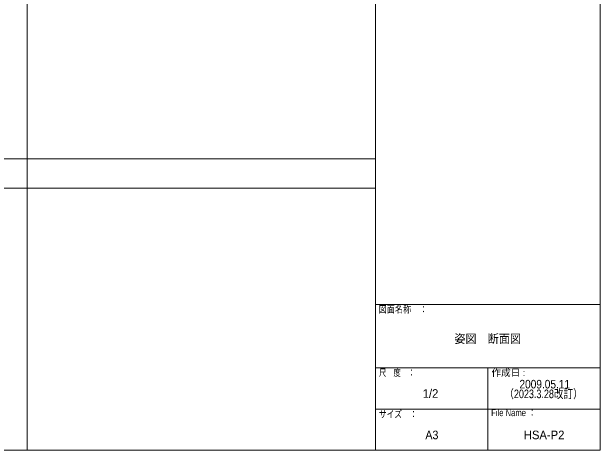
# Model space of a CAD drawing. Units: millimetres, scale not verified. Extents: x -400 to 400, y -277 to 277.
# Drawn here: x 28.3 to 400, y -277 to 0 of the extents above; entities that cross this region are included whole.
import ezdxf
from ezdxf.enums import TextEntityAlignment as Align

# ---------------------------------------------------------------- set-up
doc = ezdxf.new("R2010")
doc.units = ezdxf.units.MM
doc.header["$LTSCALE"] = 2
doc.layers.add('0-0_moji', color=2, linetype='Continuous')
doc.layers.add('0-1_zumenwaku', color=6, linetype='Continuous', lineweight=9)
doc.styles.add('ＭＳ Ｐゴシック', font='')
doc.styles.get('ＭＳ Ｐゴシック').set_extended_font_data('MS PGothic')

msp = doc.modelspace()

# ---------------------------------------------------------------- linework, layer by layer
at = {"layer": '0-1_zumenwaku'}
for p, q in [((38.029, 277.021), (38.029, -276.979)), ((258.029, 277.021), (258.029, -276.979)), ((258.029, -92.979), (-399.971, -92.979)), ((-399.571, -111.502), (258.029, -111.502)), ((258.029, -184.979), (400.029, -184.979)), ((258.029, -224.979), (400.029, -224.979)), ((329.029, -224.979), (329.029, -276.979)), ((258.029, -250.979), (400.029, -250.979))]:
    msp.add_line(p, q, dxfattribs=at)
msp.add_lwpolyline([(-399.971, -276.979), (400.029, -276.979), (400.029, 277.021), (-399.971, 277.021)], close=True, dxfattribs=at)

# ---------------------------------------------------------------- texts
at = {"layer": '0-0_moji', "style": 'ＭＳ Ｐゴシック'}
for s, width, p in [('姿図\u3000断面図', 0.95, (307.856, -210.904)), ('2009.05.11', 0.9, (349.011, -239.583)), ('（2023.3.28改訂）', 0.8, (339.441, -245.708)), ('A3', 0.95, (289.554, -271.653))]:
    msp.add_text(s, height=5.423, dxfattribs=dict(at, width=width)).set_placement(p, align=Align.BOTTOM_LEFT)
for s, p in [('1/2', (287.879, -245.489)), ('HSA-P2', (351.766, -271.653))]:
    msp.add_text(s, height=5.423, dxfattribs=at).set_placement(p, align=Align.BOTTOM_LEFT)
at = {"layer": '0-1_zumenwaku', "style": 'ＭＳ Ｐゴシック'}
for s, height, width, p in [('図面名称\u3000：', 4.338, 0.85, (259.991, -191.445)), ('尺\u3000度\u3000：', 4.34, 0.75, (260.335, -231.445)), ('サイズ\u3000：', 4.338, 0.8, (260.243, -257.673)), ('File Name ：', 4.338, 0.85, (331.127, -256.741))]:
    msp.add_text(s, height=height, dxfattribs=dict(at, width=width)).set_placement(p, align=Align.BOTTOM_LEFT)
msp.add_text('作成日 :', height=4.338, dxfattribs=at).set_placement((331.287, -231.465), align=Align.BOTTOM_LEFT)

doc.saveas('drawing.dxf')
